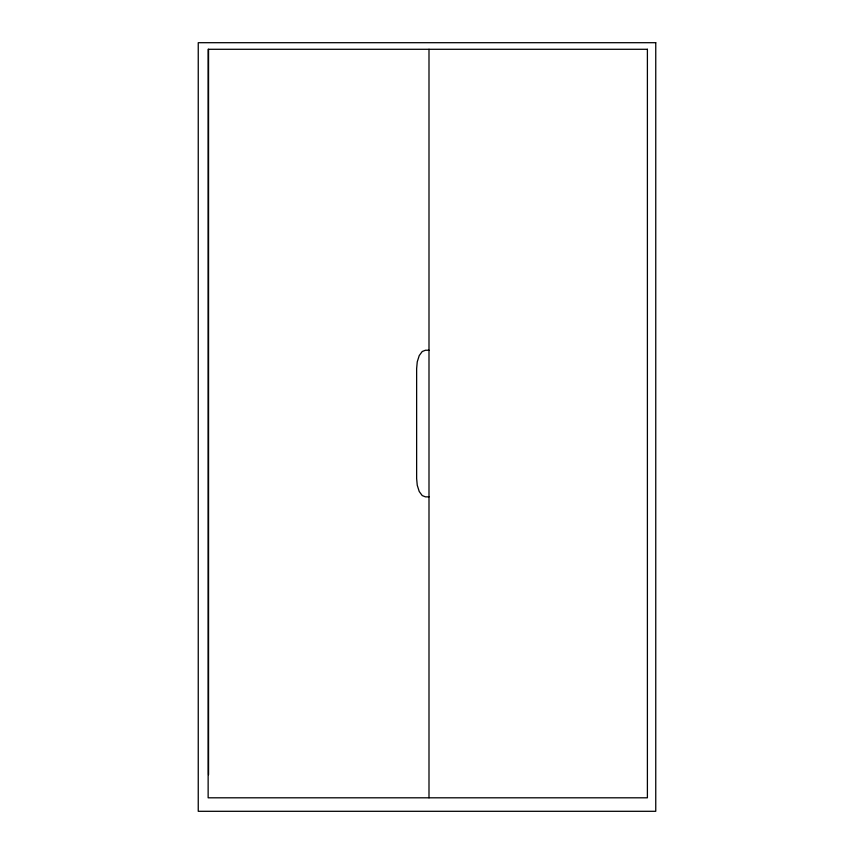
<?xml version="1.0" encoding="UTF-8"?>
<svg xmlns="http://www.w3.org/2000/svg" width="854" height="854" viewBox="0 0 854 854"><rect width="100%" height="100%" fill="white"/><g stroke="black" fill="none" stroke-linecap="round" stroke-linejoin="round"><path stroke-width="1.28" d="M428.996 350.236L425.463 350.236L422.218 351.517L419.218 355.606L417.254 361.818L416.635 368.565L416.635 478.528L417.254 485.275L419.218 491.488L422.218 495.566L425.463 496.857L428.996 496.857M428.996 49.286L428.996 797.807M208.547 49.286L208.547 774.695M655.755 42.7L198.245 42.7L198.245 811.3L655.755 811.3L655.755 42.7M647.396 49.286L208.141 49.286L208.141 797.807L647.396 797.807L647.396 49.286"/></g></svg>
